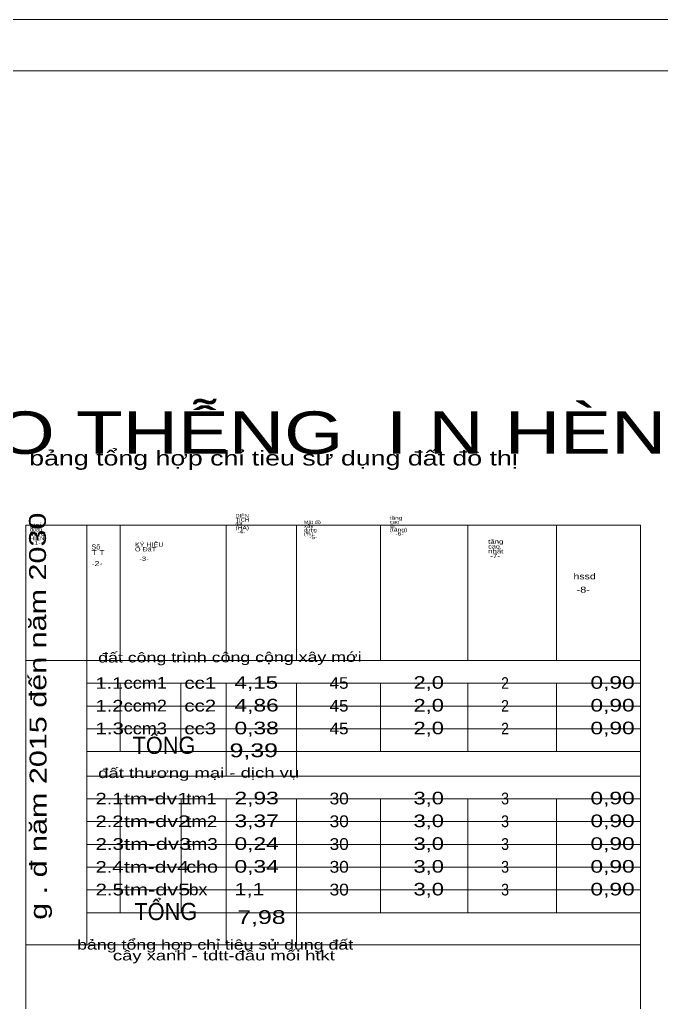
# Model space of a CAD drawing. Header units: metres. Extents: x 533049 to 537618, y 1849954 to 1852676.
# Drawn here: x 536425 to 536875, y 1851987 to 1852676 of the extents above; entities that cross this region are included whole.
import ezdxf

# ---------------------------------------------------------------- set-up
doc = ezdxf.new("R2010")
doc.units = ezdxf.units.M
doc.header["$LTSCALE"] = 2
for name, color, linetype, lineweight in [('21', 7, 'Continuous', 13), ('5', 7, 'Continuous', 13), ('60', 7, 'Continuous', 13), ('61', 7, 'Continuous', 13)]:
    doc.layers.add(name, color=color, linetype=linetype, lineweight=lineweight)

msp = doc.modelspace()

# ---------------------------------------------------------------- linework, layer by layer
at = {"layer": '5'}
for p, q in [((536428.9, 1852321.49), (536860.43, 1852321.49)), ((536428.9, 1852027.09), (536428.9, 1852321.49)), ((536860.43, 1852027.09), (536860.43, 1852321.49)), ((536428.9, 1852027.09), (536860.43, 1852027.09)), ((536428.9, 1852027.09), (536428.9, 1851611.39)), ((536428.9, 1852027.09), (536860.43, 1852027.09)), ((536860.43, 1851611.39), (536860.43, 1852027.09))]:
    msp.add_line(p, q, dxfattribs=at)
at = {"layer": '60'}
for p, q in [((536471.76, 1852321.49), (536471.76, 1852027.09)), ((536495.25, 1852321.49), (536495.25, 1852226.6)), ((536569.68, 1852321.49), (536569.68, 1852226.6)), ((536618.92, 1852321.49), (536618.92, 1852226.6)), ((536677.84, 1852321.49), (536677.84, 1852226.6)), ((536739.22, 1852321.49), (536739.22, 1852226.6)), ((536801.51, 1852321.49), (536801.51, 1852226.6)), ((536428.9, 1852226.6), (536860.43, 1852226.6)), ((536471.76, 1852210.63), (536860.43, 1852210.63)), ((536495.25, 1852210.63), (536495.25, 1852162.71)), ((536537.82, 1852210.63), (536537.82, 1852162.71)), ((536569.68, 1852210.63), (536569.68, 1852145.5)), ((536618.92, 1852210.63), (536618.92, 1852145.5)), ((536677.84, 1852210.63), (536677.84, 1852162.71)), ((536739.22, 1852210.63), (536739.22, 1852162.71)), ((536801.51, 1852210.63), (536801.51, 1852162.71)), ((536471.76, 1852194.66), (536860.43, 1852194.66)), ((536471.76, 1852178.68), (536860.43, 1852178.68)), ((536471.76, 1852162.71), (536860.43, 1852162.71)), ((536471.76, 1852162.71), (536860.43, 1852162.71)), ((536471.76, 1852162.71), (536860.43, 1852162.71)), ((536471.76, 1852162.71), (536860.43, 1852162.71)), ((536471.76, 1852145.5), (536860.43, 1852145.5)), ((536471.76, 1852129.52), (536860.43, 1852129.52)), ((536495.25, 1852129.52), (536495.25, 1852049.66)), ((536537.91, 1852129.52), (536537.91, 1852049.66)), ((536569.67, 1852129.52), (536569.67, 1852027.09)), ((536618.92, 1852129.52), (536618.92, 1852027.09)), ((536677.84, 1852129.52), (536677.84, 1852049.66)), ((536739.22, 1852129.52), (536739.22, 1852049.66)), ((536801.51, 1852129.52), (536801.51, 1852049.66)), ((536471.76, 1852113.55), (536860.43, 1852113.55)), ((536471.76, 1852097.58), (536860.43, 1852097.58)), ((536471.76, 1852081.6), (536860.43, 1852081.6)), ((536471.76, 1852065.63), (536860.43, 1852065.63)), ((536471.76, 1852049.66), (536860.43, 1852049.66)), ((536471.76, 1852049.66), (536860.43, 1852049.66))]:
    msp.add_line(p, q, dxfattribs=at)
at = {"layer": '61'}
for points in [[(537432.41, 1849953.71), (537432.41, 1852676.21), (533348.66, 1852676.21), (533348.66, 1849953.71)], [(533348.66, 1852676.21), (537432.41, 1852676.21), (537432.41, 1849953.71), (533348.66, 1849953.71)], [(533348.66, 1852676.21), (537432.41, 1852676.21), (537432.41, 1849953.71), (533348.66, 1849953.71)], [(533384.62, 1852640.25), (537396.44, 1852640.25), (537396.44, 1849989.68), (533384.62, 1849989.68)], [(533384.62, 1852640.25), (537396.44, 1852640.25), (537396.44, 1849989.68), (533384.62, 1849989.68)]]:
    msp.add_lwpolyline(points, close=True, dxfattribs=at)

# ---------------------------------------------------------------- texts
at = {"layer": '21', "width": 1.35}
msp.add_text('M T C T GIAO THỄNG  I N HÈNH', height=29.72, dxfattribs=at).set_placement((536106.53, 1852371.61))
at = {"layer": '21'}
msp.add_text('D', height=0.00642, dxfattribs=at).set_placement((536761.4, 1852280.8))
at = {"layer": '60'}
for s, height, width, p in [('   bảng tổng hợp chỉ tiêu sử dụng đất đô thị', 10.39, 1.35, (536415.73, 1852363.41)), ('bảng tổng hợp chỉ tiêu sử dụng đất', 6.9, 1.35, (536464.98, 1852023.76)), ('       cây xanh - tdtt-đầu mối htkt', 6.9, 1.4, (536464.98, 1852016.17))]:
    msp.add_text(s, height=height, dxfattribs=dict(at, width=width)).set_placement(p)
for s, height, rotation, width, p in [('g . đ năm 2015 đến năm 2030', 11.86, 90.149, 1.35, (536443.79, 1852044.67)), ('TÍCH', 2.552, 0.149, 1.2, (536576.15, 1852324.05)), ('DIỆN', 2.552, 0.149, 1.15, (536576.14, 1852326.85)), ('Mật độ', 2.423, 0.149, 1.2, (536624.15, 1852322.37)), ('tầng', 2.521, 0.149, 1.35, (536684.42, 1852325.35)), ('cao', 2.521, 0.149, 1.25, (536684.43, 1852322.57)), ('thựC ', 2.809, 0.149, 1.35, (536431.74, 1852314.02)), ('đoạn', 2.809, 0.149, 1.05, (536431.74, 1852317.11)), ('giai ', 2.809, 0.149, 1.35, (536431.73, 1852320.2)), ('(HA)', 2.552, 0.149, 1.35, (536576.16, 1852318.43)), (' -4-', 2.552, 0.149, 1.35, (536576.17, 1852315.62)), ('xây ', 2.423, 0.149, 1.35, (536624.16, 1852319.7)), ('dựng', 2.423, 0.149, 1.2, (536624.16, 1852317.04)), ('(%)', 2.423, 0.149, 1.3, (536624.17, 1852314.37)), ('tb', 2.521, 0.149, 1.2, (536684.43, 1852319.8)), ('(tầng)', 2.521, 0.149, 1.4, (536684.44, 1852317.03)), ('   -6-', 2.521, 0.149, 1.4, (536684.45, 1852314.25)), ('HIỆN', 2.809, 0.149, 1.15, (536431.75, 1852310.93)), (' -1-', 2.809, 0.149, 1.35, (536431.76, 1852307.84)), ('KÝ HIỆU', 3.001, 0.149, 1.25, (536505.59, 1852306.4)), ('   -5-', 2.423, 0.149, 1.4, (536624.18, 1852311.71)), ('tầng', 3.035, 0.149, 1.35, (536753.54, 1852308.45)), ('T T', 3.529, 0.149, 1.3, (536475.14, 1852300.6)), ('Ô ĐấT', 3.001, 0.149, 1.25, (536505.6, 1852303.1)), ('cao', 3.035, 0.149, 1.25, (536753.55, 1852305.11)), ('nhất', 3.035, 0.149, 1.35, (536753.55, 1852301.77)), ('-2-', 3.529, 0.149, 1.3, (536475.16, 1852292.83)), ('  -3-', 3.001, 0.149, 1.35, (536505.62, 1852296.5)), (' -7-', 3.035, 0.149, 1.35, (536753.56, 1852298.44)), ('hssd', 4.255, 0.149, 1.3, (536813.44, 1852283.5)), (' -8-', 4.255, 0.149, 1.35, (536813.46, 1852274.14)), ('đất công trình công cộng xây mới', 6.908, 0.149, 1.35, (536479.75, 1852225.18)), ('1.1', 7.987, 0.149, 1.3, (536477.9, 1852206.73)), ('ccm1', 8.258, 0.149, 1.15, (536497.67, 1852206.73)), ('cc1', 8.258, 0.149, 1.3, (536540.25, 1852206.73)), ('4,15', 8.713, 0.149, 1.35, (536575.46, 1852206.73)), ('45', 8.13, 0.149, 1.1, (536642.2, 1852206.73)), ('2,0', 8.841, 0.149, 1.3, (536701.12, 1852206.73)), ('2', 8.11, 0.149, 0.9, (536762.64, 1852206.73)), ('0,90', 8.841, 0.149, 1.35, (536825.34, 1852206.73)), ('4,86', 8.841, 0.149, 1.35, (536575.46, 1852190.76)), ('2,0', 8.841, 0.149, 1.3, (536701.12, 1852190.76)), ('0,90', 8.841, 0.149, 1.35, (536825.34, 1852190.76)), ('1.2', 8.114, 0.149, 1.3, (536477.9, 1852190.76)), ('ccm2', 8.258, 0.149, 1.15, (536497.67, 1852190.76)), ('cc2', 8.258, 0.149, 1.3, (536540.25, 1852190.76)), ('45', 8.13, 0.149, 1.1, (536642.2, 1852190.76)), ('2', 8.11, 0.149, 0.9, (536762.64, 1852190.76)), ('1.3', 8.258, 0.149, 1.3, (536477.9, 1852174.78)), ('ccm3', 8.258, 0.149, 1.15, (536497.67, 1852174.78)), ('cc3', 8.258, 0.149, 1.3, (536540.25, 1852174.78)), ('0,38', 8.841, 0.149, 1.35, (536575.46, 1852174.78)), ('45', 8.13, 0.149, 1.1, (536642.2, 1852174.78)), ('2,0', 8.841, 0.149, 1.3, (536701.12, 1852174.78)), ('2', 8.11, 0.149, 0.9, (536762.64, 1852174.78)), ('0,90', 8.841, 0.149, 1.35, (536825.34, 1852174.78)), ('TỔNG', 12.03, 0.149, 0.95, (536503.9, 1852161.04)), ('9,39', 9.656, 0.149, 1.35, (536572.04, 1852158.72)), ('đất thương mại - dịch vụ ', 6.924, 0.149, 1.4, (536479.75, 1852144.08)), ('2.1', 8.114, 0.149, 1.3, (536477.9, 1852125.62)), ('tm-dv1', 7.987, 0.149, 1.4, (536497.85, 1852125.62)), ('tm1', 7.987, 0.149, 1.2, (536541.61, 1852125.62)), ('2,93', 8.841, 0.149, 1.35, (536575.46, 1852125.62)), ('30', 8.258, 0.149, 1.1, (536642.2, 1852125.62)), ('3,0', 8.841, 0.149, 1.3, (536701.12, 1852125.62)), ('3', 8.26, 0.149, 0.9, (536762.64, 1852125.62)), ('0,90', 8.841, 0.149, 1.35, (536825.34, 1852125.62)), ('2.2', 8.114, 0.149, 1.3, (536477.9, 1852109.65)), ('tm-dv2', 8.114, 0.149, 1.4, (536497.85, 1852109.65)), ('tm2', 8.114, 0.149, 1.2, (536541.61, 1852109.65)), ('3,37', 8.841, 0.149, 1.35, (536575.46, 1852109.65)), ('30', 8.258, 0.149, 1.1, (536642.2, 1852109.65)), ('3,0', 8.841, 0.149, 1.3, (536701.12, 1852109.65)), ('3', 8.26, 0.149, 0.9, (536762.64, 1852109.65)), ('0,90', 8.841, 0.149, 1.35, (536825.34, 1852109.65)), ('2.3', 8.258, 0.149, 1.3, (536477.9, 1852093.68)), ('tm-dv3', 8.258, 0.149, 1.4, (536497.85, 1852093.68)), ('tm3', 8.258, 0.149, 1.2, (536541.61, 1852093.68)), ('0,24', 8.841, 0.149, 1.35, (536575.46, 1852093.68)), ('30', 8.258, 0.149, 1.1, (536642.2, 1852093.68)), ('3,0', 8.841, 0.149, 1.3, (536701.12, 1852093.68)), ('3', 8.26, 0.149, 0.9, (536762.64, 1852093.68)), ('0,90', 8.841, 0.149, 1.35, (536825.34, 1852093.68)), ('2.4', 8.114, 0.149, 1.3, (536477.9, 1852077.7)), ('tm-dv4', 7.987, 0.149, 1.4, (536497.85, 1852077.7)), ('cho', 8.258, 0.149, 1.25, (536541.61, 1852077.7)), ('0,34', 8.841, 0.149, 1.35, (536575.46, 1852077.7)), ('30', 8.258, 0.149, 1.1, (536642.2, 1852077.7)), ('3,0', 8.841, 0.149, 1.3, (536701.12, 1852077.7)), ('3', 8.26, 0.149, 0.9, (536762.64, 1852077.7)), ('0,90', 8.841, 0.149, 1.35, (536825.34, 1852077.7)), ('2.5', 8.258, 0.149, 1.3, (536477.9, 1852061.73)), ('tm-dv5', 8.13, 0.149, 1.4, (536497.85, 1852061.73)), ('bx', 7.987, 0.149, 1.15, (536543.39, 1852061.89)), ('1,1', 8.713, 0.149, 1.3, (536575.46, 1852061.73)), ('30', 8.258, 0.149, 1.1, (536642.2, 1852061.73)), ('3,0', 8.841, 0.149, 1.3, (536701.12, 1852061.73)), ('3', 8.26, 0.149, 0.9, (536762.64, 1852061.73)), ('0,90', 8.841, 0.149, 1.35, (536825.34, 1852061.73)), ('TỔNG', 12.03, 0.149, 0.95, (536505.18, 1852044.42)), ('7,98', 9.656, 0.149, 1.35, (536577.4, 1852041.7))]:
    msp.add_text(s, height=height, rotation=rotation, dxfattribs=dict(at, width=width)).set_placement(p)
for s, height, p in [('đất', 2.552, (536576.15, 1852321.24)), ('Số', 3.529, (536475.13, 1852304.48))]:
    msp.add_text(s, height=height, rotation=0.149, dxfattribs=at).set_placement(p)

doc.saveas('drawing.dxf')
